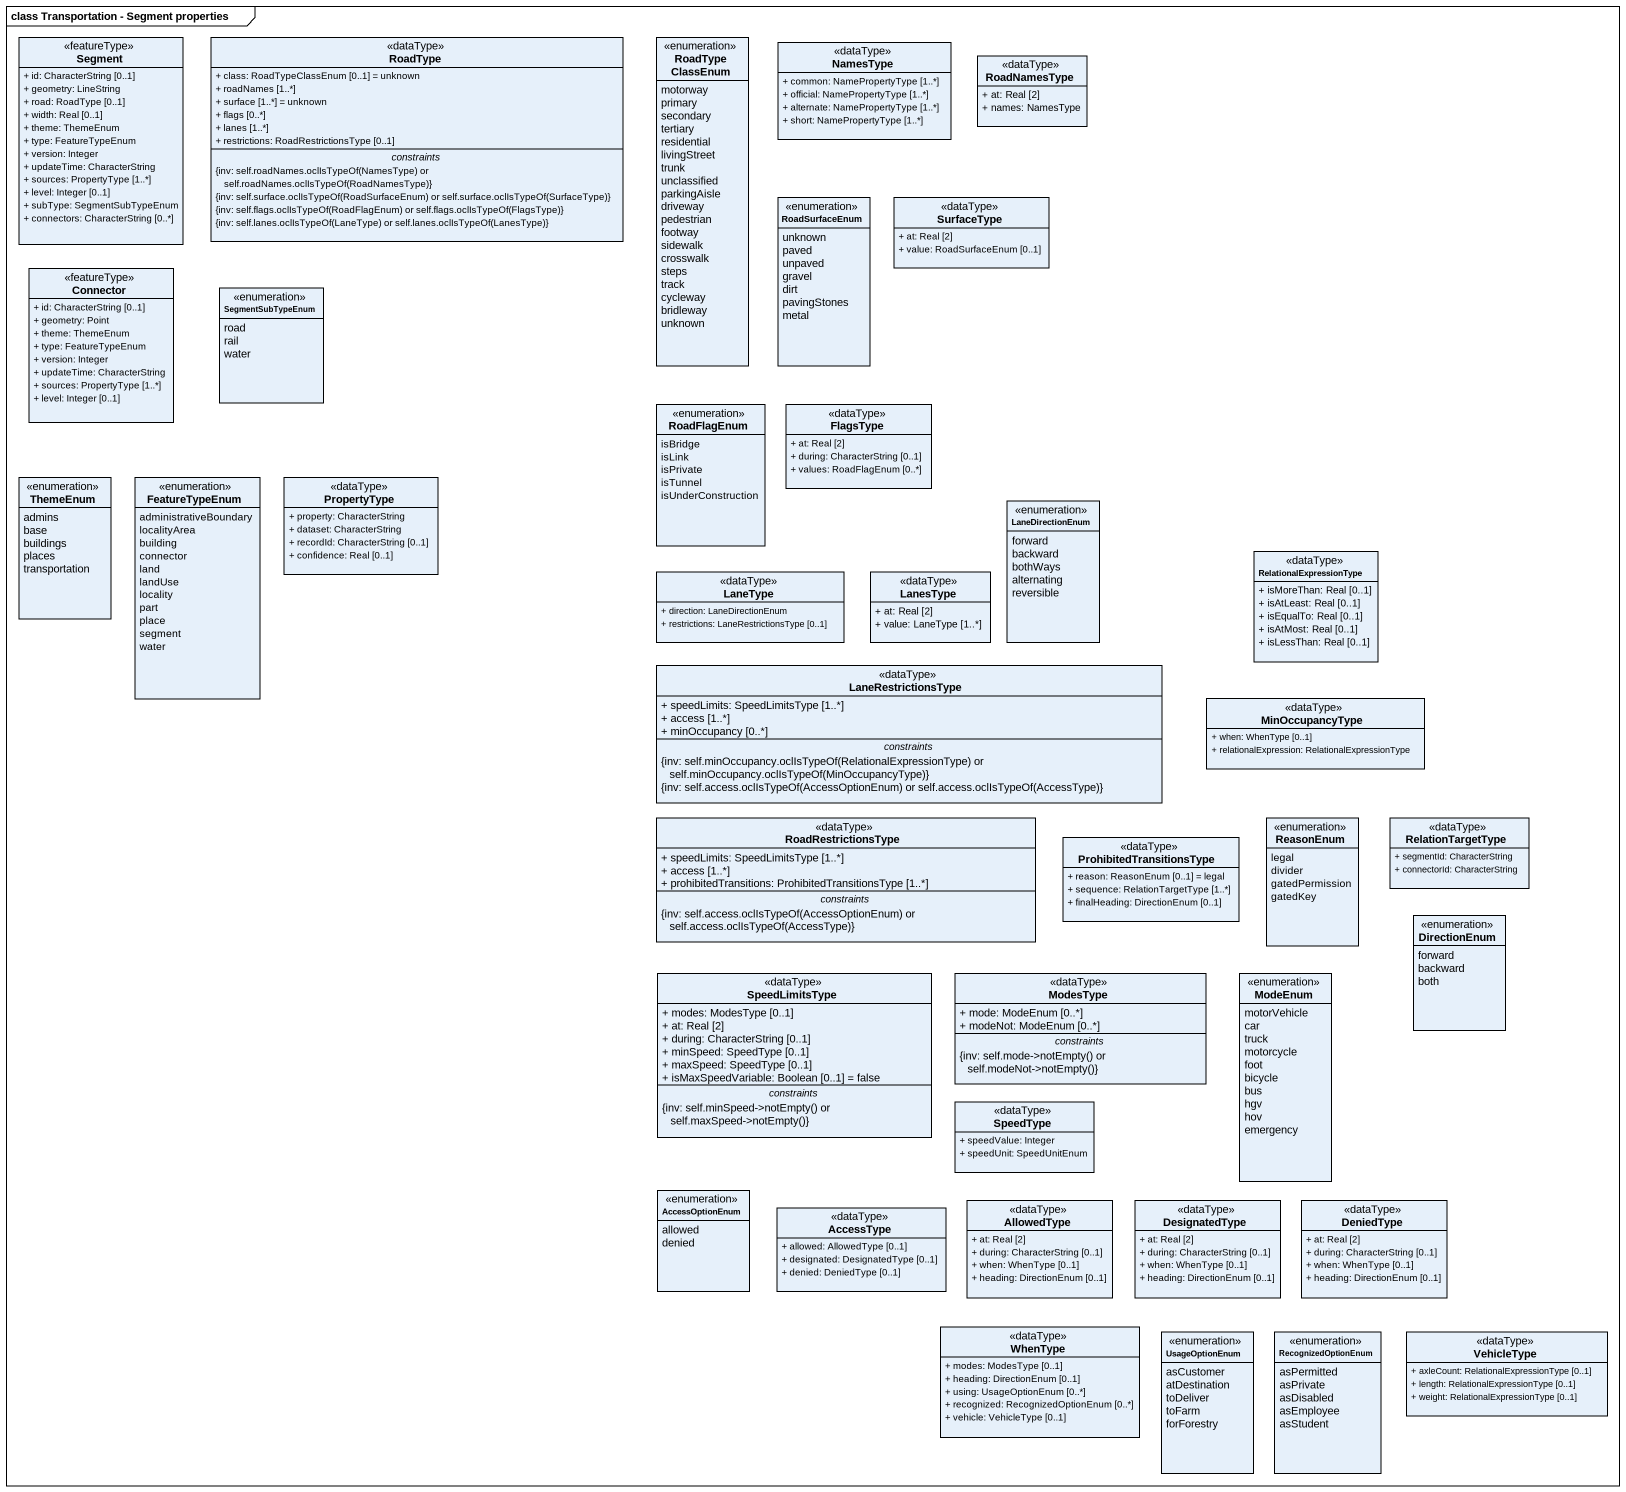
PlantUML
@startuml
mainframe class Transportation - Segment properties
hide circle
hide empty members
skinparam classAttributeIconSize 0
class Segment <<featureType>> {
  + id: CharacterString [0..1]
  + geometry: LineString
  + road: RoadType [0..1]
  + width: Real [0..1]
  + theme: ThemeEnum
  + type: FeatureTypeEnum
  + version: Integer
  + updateTime: CharacterString
  + sources: PropertyType [1..*]
  + level: Integer [0..1]
  + subType: SegmentSubTypeEnum
  + connectors: CharacterString [0..*]
}
class RoadType <<dataType>> {
  + class: RoadTypeClassEnum [0..1] = unknown
  + roadNames [1..*]
  + surface [1..*] = unknown
  + flags [0..*]
  + lanes [1..*]
  + restrictions: RoadRestrictionsType [0..1]
  -- constraints --
  {field} {inv: self.roadNames.oclIsTypeOf(NamesType) or self.roadNames.oclIsTypeOf(RoadNamesType)}
  {field} {inv: self.surface.oclIsTypeOf(RoadSurfaceEnum) or self.surface.oclIsTypeOf(SurfaceType)}
  {field} {inv: self.flags.oclIsTypeOf(RoadFlagEnum) or self.flags.oclIsTypeOf(FlagsType)}
  {field} {inv: self.lanes.oclIsTypeOf(LaneType) or self.lanes.oclIsTypeOf(LanesType)}
}
enum RoadTypeClassEnum {
  motorway
  primary
  secondary
  tertiary
  residential
  livingStreet
  trunk
  unclassified
  parkingAisle
  driveway
  pedestrian
  footway
  sidewalk
  crosswalk
  steps
  track
  cycleway
  bridleway
  unknown
}
class NamesType <<dataType>> {
  + common: NamePropertyType [1..*]
  + official: NamePropertyType [1..*]
  + alternate: NamePropertyType [1..*]
  + short: NamePropertyType [1..*]
}
class RoadNamesType <<dataType>> {
  + at: Real [2]
  + names: NamesType
}
enum RoadSurfaceEnum {
  unknown
  paved
  unpaved
  gravel
  dirt
  pavingStones
  metal
}
class SurfaceType <<dataType>> {
  + at: Real [2]
  + value: RoadSurfaceEnum [0..1]
}
class Connector <<featureType>> {
  + id: CharacterString [0..1]
  + geometry: Point
  + theme: ThemeEnum
  + type: FeatureTypeEnum
  + version: Integer
  + updateTime: CharacterString
  + sources: PropertyType [1..*]
  + level: Integer [0..1]
}
enum SegmentSubTypeEnum {
  road
  rail
  water
}
enum RoadFlagEnum {
  isBridge
  isLink
  isPrivate
  isTunnel
  isUnderConstruction
}
class FlagsType <<dataType>> {
  + at: Real [2]
  + during: CharacterString [0..1]
  + values: RoadFlagEnum [0..*]
}
enum ThemeEnum {
  admins
  base
  buildings
  places
  transportation
}
enum FeatureTypeEnum {
  administrativeBoundary
  localityArea
  building
  connector
  land
  landUse
  locality
  part
  place
  segment
  water
}
class PropertyType <<dataType>> {
  + property: CharacterString
  + dataset: CharacterString
  + recordId: CharacterString [0..1]
  + confidence: Real [0..1]
}
enum LaneDirectionEnum {
  forward
  backward
  bothWays
  alternating
  reversible
}
class LaneType <<dataType>> {
  + direction: LaneDirectionEnum
  + restrictions: LaneRestrictionsType [0..1]
}
class LanesType <<dataType>> {
  + at: Real [2]
  + value: LaneType [1..*]
}
class RelationalExpressionType <<dataType>> {
  + isMoreThan: Real [0..1]
  + isAtLeast: Real [0..1]
  + isEqualTo: Real [0..1]
  + isAtMost: Real [0..1]
  + isLessThan: Real [0..1]
}
class LaneRestrictionsType <<dataType>> {
  + speedLimits: SpeedLimitsType [1..*]
  + access [1..*]
  + minOccupancy [0..*]
  -- constraints --
  {field} {inv: self.minOccupancy.oclIsTypeOf(RelationalExpressionType) or self.minOccupancy.oclIsTypeOf(MinOccupancyType)}
  {field} {inv: self.access.oclIsTypeOf(AccessOptionEnum) or self.access.oclIsTypeOf(AccessType)}
}
class MinOccupancyType <<dataType>> {
  + when: WhenType [0..1]
  + relationalExpression: RelationalExpressionType
}
class RoadRestrictionsType <<dataType>> {
  + speedLimits: SpeedLimitsType [1..*]
  + access [1..*]
  + prohibitedTransitions: ProhibitedTransitionsType [1..*]
  -- constraints --
  {field} {inv: self.access.oclIsTypeOf(AccessOptionEnum) or self.access.oclIsTypeOf(AccessType)}
}
class ProhibitedTransitionsType <<dataType>> {
  + reason: ReasonEnum [0..1] = legal
  + sequence: RelationTargetType [1..*]
  + finalHeading: DirectionEnum [0..1]
}
enum ReasonEnum {
  legal
  divider
  gatedPermission
  gatedKey
}
class RelationTargetType <<dataType>> {
  + segmentId: CharacterString
  + connectorId: CharacterString
}
enum DirectionEnum {
  forward
  backward
  both
}
class SpeedLimitsType <<dataType>> {
  + modes: ModesType [0..1]
  + at: Real [2]
  + during: CharacterString [0..1]
  + minSpeed: SpeedType [0..1]
  + maxSpeed: SpeedType [0..1]
  + isMaxSpeedVariable: Boolean [0..1] = false
  -- constraints --
  {field} {inv: self.minSpeed->notEmpty() or self.maxSpeed->notEmpty()}
}
class ModesType <<dataType>> {
  + mode: ModeEnum [0..*]
  + modeNot: ModeEnum [0..*]
  -- constraints --
  {field} {inv: self.mode->notEmpty() or self.modeNot->notEmpty()}
}
enum ModeEnum {
  motorVehicle
  car
  truck
  motorcycle
  foot
  bicycle
  bus
  hgv
  hov
  emergency
}
class SpeedType <<dataType>> {
  + speedValue: Integer
  + speedUnit: SpeedUnitEnum
}
enum AccessOptionEnum {
  allowed
  denied
}
class AccessType <<dataType>> {
  + allowed: AllowedType [0..1]
  + designated: DesignatedType [0..1]
  + denied: DeniedType [0..1]
}
class AllowedType <<dataType>> {
  + at: Real [2]
  + during: CharacterString [0..1]
  + when: WhenType [0..1]
  + heading: DirectionEnum [0..1]
}
class DesignatedType <<dataType>> {
  + at: Real [2]
  + during: CharacterString [0..1]
  + when: WhenType [0..1]
  + heading: DirectionEnum [0..1]
}
class DeniedType <<dataType>> {
  + at: Real [2]
  + during: CharacterString [0..1]
  + when: WhenType [0..1]
  + heading: DirectionEnum [0..1]
}
class WhenType <<dataType>> {
  + modes: ModesType [0..1]
  + heading: DirectionEnum [0..1]
  + using: UsageOptionEnum [0..*]
  + recognized: RecognizedOptionEnum [0..*]
  + vehicle: VehicleType [0..1]
}
enum UsageOptionEnum {
  asCustomer
  atDestination
  toDeliver
  toFarm
  forForestry
}
enum RecognizedOptionEnum {
  asPermitted
  asPrivate
  asDisabled
  asEmployee
  asStudent
}
class VehicleType <<dataType>> {
  + axleCount: RelationalExpressionType [0..1]
  + length: RelationalExpressionType [0..1]
  + weight: RelationalExpressionType [0..1]
}
@enduml
